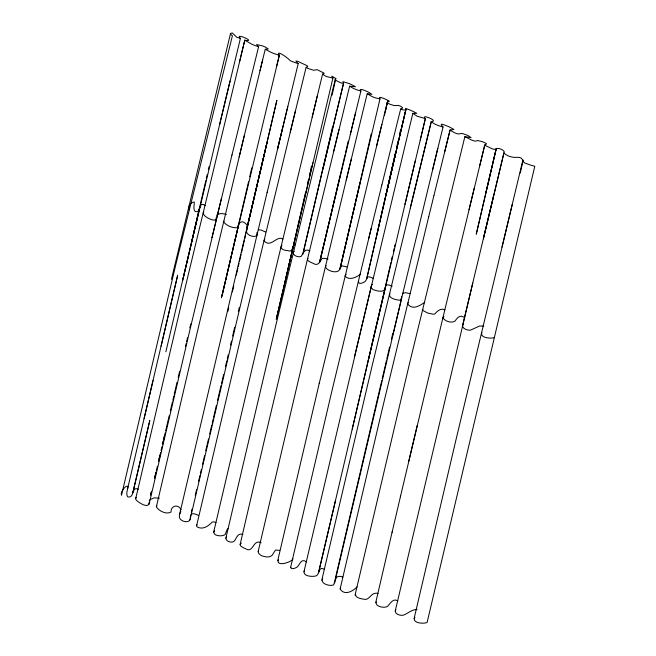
<?xml version="1.0" encoding="UTF-8"?>
<svg xmlns="http://www.w3.org/2000/svg" width="656" height="656" viewBox="0 0 656 656"><rect width="100%" height="100%" fill="white"/><g stroke="black" fill="none" stroke-linecap="round" stroke-linejoin="round"><path stroke-width="0.98" d="M230.035 81.016L219.678 124.296L240.424 38.368C233.61 32.103 257.57 42.443 244.778 40.205L185.902 284.581L135.702 498.675M339.775 269.304L380.021 98.777C376.134 93.939 394.814 103.459 387.688 101.065L384.416 115.481M190.289 516.936C191.667 524.825 177.965 521.938 179.408 515.403A19.147 10.398 13.2 0 1 179.949 513.402L180.843 511.606M385.343 286.811C385.802 293.224 377.233 291.157 373.543 289.772A3.936 2.132 13.2 0 1 372.19 288.853L371.403 287.64A8.102 4.395 13.2 0 1 371.23 286.221L371.608 285.286M420.258 140.007L425.375 118.556C419.733 113.299 439.84 121.27 431.287 121.549C434.108 124.419 439.003 125.944 443.013 126.969C439.463 123.148 441.586 123.91 445.818 125.501A52.25 28.38 13.2 0 1 449.065 126.805L453.944 129.47L450.057 130.06L434.018 195.185M386.384 106.797L387.696 101.04L387.975 101.869L387.22 102.697L389.976 104.263L394.248 105.616L398.356 105.403L400.668 106.297A7.79 4.231 13.2 0 1 401.743 107.018C404.85 108.748 398.561 108.478 401.907 109.511A7.068 3.838 13.2 0 0 403.071 109.896L405.687 110.003L405.539 108.338L409.91 110.003A115.062 62.5 13.2 0 1 413.116 111.413L416.798 113.316L412.829 113.357L354.363 357.176M256.963 232.421C258.612 238.235 250.838 236.685 248.214 234.389C243.835 231.535 249.87 226.459 245.869 223.868C241.269 219.145 238.349 223.294 237.513 227.706C232.601 228.255 226.484 225.771 223.557 221.81L224.024 221.08M324.458 569.326C317.479 565.538 320.276 576.165 314.7 576.181C310.928 576.813 301.809 576.017 304.54 570.195M276.709 66.035L279.317 55.252C275.159 49.044 288.328 58.13 289.829 60.352A14.202 7.716 13.2 0 0 291.477 61.27L298.078 63.632L295.897 60.992L297.808 61.352L307.164 65.723L307.795 66.641L306.163 67.347L307.836 68.388L313.519 70.233L317.201 69.7L324.228 73.201L322.58 74.112L312.166 117.178M295.495 110.675L246.828 311.821L196.579 525.866A2.476 1.345 13.2 0 0 197.62 527.153C203.13 529.933 208.477 525.94 212.142 522.16A2.78 1.509 13.2 0 1 214.348 521.987L216.004 522.488M395.691 151.511L376.733 235.217M396.552 147.674L398.053 140.958M399.775 133.275L400.636 129.437M385.515 110.643L385.949 108.732M520.265 173.02L523.193 160.031M305.589 192.151L285.335 280.711M307.385 184.246L308.279 180.293M309.402 175.349L310.075 172.389M310.526 170.412L311.42 166.452M332.075 95.128L335.847 78.499L331.772 76.137L332.904 78.08L276.209 319.464M371.189 133.955L340.513 267.394C339.865 272.699 333.658 272.478 329.919 270.649A8.323 4.518 13.2 0 1 326.45 268.476L325.392 266.844L326.139 265.606M390.886 262.556L385.449 286.237C386.515 283.449 390.263 285.573 392.214 286.139M391.337 260.58L392.247 256.635M393.379 251.699L394.059 248.739M394.51 246.771L394.969 244.795M191.691 241.646L205.853 180.507M206.312 178.522L207.222 174.57M208.37 169.625L209.051 166.665M149.068 504.366L190.707 326.549L231.994 154.849M248.55 181.769L222.072 295.544M249.698 176.808L251.765 167.87M213.659 532.18L263.786 318.652L317.356 95.743M293.24 246.377L276.57 318.34L293.093 247.378M225.828 538.297L275.963 324.761L335.216 79.466M329.271 140.999L303.359 252.453M329.73 139.006L332.485 127.075M277.693 560.798L319.333 382.997M290.534 567.727L332.149 389.943L371.189 228.378M386.171 194.365L396.011 151.848M385.22 287.221L352.231 429.213M321.768 580.232L371.911 366.696L431.271 121.819M340.161 588.858L381.776 411.066L428.663 216.988M355.027 595.164L409.467 363.719L464.866 136.653L471.041 137.629L467.753 135.374L462.029 133.398A1.87 1.017 13.2 0 0 461.193 133.496C457.511 135.3 453.001 131.84 450.057 130.06M375.699 602.716L392.214 531.729M161.064 346.237L177.661 275.176M183.131 278.234L199.719 207.206M150.659 495.075L151.356 492.074M154.578 478.29L155.98 472.263M156.423 470.393L157.366 466.326M158.522 461.373L160.564 452.632M161.032 450.656L161.95 446.711M165.173 432.894L162.458 444.53L163.147 441.529M156.399 506.686L198.055 328.861L244.303 135.587M179.531 514.607L266.779 143.746M266.976 142.664L276.865 100.36L246.713 228.837M247.123 227.87L267.058 142.311L246.098 232.847M227.788 311.649L228.706 307.705M232.38 291.928L233.749 286.024M236.267 275.192L237.866 268.296M238.325 266.328L239.014 263.376M239.465 261.4L241.072 254.512M241.523 252.544L244.27 240.727M244.729 238.751L245.639 234.815M225.426 366.811L226.812 360.882M227.271 358.914L228.198 354.962M230.502 345.089L231.42 341.145M232.642 336.069L234.651 327.328M238.358 311.493L239.268 307.582M190.027 519.749L257.029 234.897M292.863 248.37L312.846 162.663M258.202 551.352L308.328 337.832L351.419 158.596M340.152 268.345L360.037 182.786M303.933 571.835L371.206 286.713M385.211 288.271L318.545 572.778M381.751 380.636L335.159 579.273M382.21 378.66L385.211 365.827M385.441 364.843L386.359 360.898M386.819 358.93L389.574 347.098M391.411 339.209L392.788 333.297M334.642 582.922L401.661 298.062L392.903 334.781M496.198 148.666L476.256 234.208L496.166 148.961C497.281 147.018 506.243 150.462 503.915 152.979L493.706 195.66M395.199 611.138L472.771 283.039M414.01 618.952L455.666 441.119L512.262 204.451M144.082 418.61L177.44 276.324M127.617 488.622L153.037 380.57M132.824 492.861L149.806 420.488L133.07 491.688M165.87 351.747L199.613 208.239M150.667 494.87L151.356 491.902M154.595 478.076L155.98 472.148M158.99 459.307L159.916 455.362M163.615 439.553L164.533 435.6M165.64 430.918L169.166 415.838M170.33 410.894L172.413 402.005M172.848 400.168L173.807 396.068M174.242 394.223L177.038 382.317M178.202 377.356L179.605 371.362M185.41 346.647L186.107 343.678M186.575 341.702L187.501 337.75M189.83 327.861L190.757 323.9M221.802 296.643L238.694 224.475M208.518 438.938L205.73 450.803M209.674 433.993L211.765 425.104M212.224 423.128L213.151 419.176M213.618 417.2L216.398 405.342M217.554 400.398L221.031 385.572M221.498 383.596L223.581 374.707M191.306 512.139L192.003 509.171M195.258 495.321L196.652 489.384M198.522 481.471L199.916 475.534M200.383 473.558L201.31 469.598M202.474 464.653L204.565 455.748M323.178 167.575L302.728 254.348M320.144 260.752L340.152 175.685L319.472 262.695L355.618 112.578L350.32 134.283M340.218 175.324L345.023 154.808M345.482 152.848L348.221 141.13M395.871 152.348L405.875 109.675M368.262 360.488L405.129 203.811M318.775 571.614L335.552 500.364M392.067 532.36L400.545 496.166M400.39 496.805L442.866 317.906L484.784 144.927M182.639 280.514L219.76 123.959M221.449 297.816L238.546 225.459M415.207 161.056L405.039 204.164L425.375 118.482M408.778 461.184L417.216 425.514M485.981 192.06L496.166 148.961C493.517 150.642 489.023 146.755 486.071 145.968C482.406 144.295 490.04 144.648 484.235 142.541A20.475 11.119 13.2 0 0 482.365 141.655L477.584 140.532A1.312 0.713 13.2 0 0 477.142 140.827C473.566 142.172 468.491 138.072 464.866 136.678M238.325 226.492L279.333 55.186M256.898 235.43L267.222 192.019M333.264 125.78L322.957 169.027L333.24 126.067M319.21 383.522L387.188 102.549M462.685 325.064L503.906 152.93C507.293 156.423 512.697 157.817 517.527 157.309C524.39 157.014 521.143 162.729 526.776 163.697A39.926 21.689 13.2 0 0 530.056 164.968L534.788 166.28L427.105 622.511C423.481 623.995 411.755 623.323 414.863 617.337M493.607 195.906L483.349 238.833L493.558 196.152M171.446 279.276L230.51 33.513M287.804 106.485L267.148 192.495M343.572 83.066L333.174 126.313L343.588 83.23L342.883 81.656L349.14 83.542A72.742 39.516 13.2 0 1 351.878 84.788L355.47 86.756L349.623 86.19L307.418 259.44L264.868 438.126L240.063 544.759L241.023 546.309L243.351 547.719A14.916 8.102 13.2 0 0 245.442 548.629C253.462 554.074 252.831 538.65 261.113 542.709M401.447 299.029L437.798 148.428L432.501 170.142M501.996 247.132L522.684 160.876M211.896 237.743L221.441 198.243M239.145 156.956L265.237 49.151M282.588 128.15L277.398 149.675L298.218 63.558M346.237 180.006L367.196 93.693L371.911 94.374L369.197 92.521A31.759 17.253 13.2 0 0 367.098 91.471L362.629 89.692L360.234 89.47L360.89 90.995L355.601 112.668M410.238 208.009L431.246 121.655M240.424 38.368L236.906 37.335L232.298 32.964L230.568 33.374L230.887 34.547L232.413 35.785L176.021 263.712L121.524 495.223C119.671 492.484 126.346 484.03 128.01 486.588C127.731 489.835 125.69 493.599 127.535 496.617A1.148 0.623 13.2 0 0 128.74 497.043C134.554 497.15 131.397 486.063 138.375 489.278M239.522 61.853L244.778 40.27M231.945 155.062L258.603 46.74L256.586 44.518L263.007 46.043A26.494 14.391 13.2 0 1 265.524 47.175L268.304 48.97L265.336 49.331L270.42 52.013A68.626 37.277 13.2 0 0 273.495 53.357L279.308 55.268M260.006 70.725L262.621 59.934M290.239 132.159L306.139 67.256M333.715 151.134L338.996 129.511M368.606 238.964L381.849 184.935M479.495 166.608L484.776 144.992M468.999 209.781L474.239 188.198M376.593 145.812L381.866 124.296M437.782 148.527L443.079 126.895M428.712 216.824L433.977 195.332M381.874 184.844L400.726 108.798M444.711 151.749L450.041 130.15M335.847 78.466L335.191 79.589A1.64 0.894 13.2 0 0 335.454 80.188L341.145 83.025L343.58 83.263M360.89 90.995L356.675 89.815A63.845 34.678 13.2 0 1 353.223 88.306L349.623 86.19M332.904 78.08L326.598 76.555A13.013 7.068 13.2 0 1 325.343 75.998L322.58 74.112M190.552 515.247C191.995 512.164 196.177 514.452 198.415 515.37M340.48 267.459L342.219 265.852L346.967 266.902M149.265 500.84L149.535 500.249M395.847 609.588C393.329 613.77 400.209 615.992 403.374 615.18C407.991 613.516 411.87 609.211 417.077 609.572M136.202 497.33L135.841 497.92A6.101 3.313 13.2 0 0 136.046 499.806C138.219 502.496 148.961 509.31 149.035 502.676M240.153 544.357L241.326 543.16M481.816 332.543C479.864 338.086 490.409 338.627 494.042 337.733M380.004 98.851L375.175 97.818A31.029 16.851 13.2 0 1 371.558 96.301L367.204 93.718M226.697 536.633C223.557 540.462 231.117 543.562 233.921 541.462C236.701 538.748 237.398 532.221 242.917 534.566M340.644 588.022L340.12 589.063C344.646 595.91 352.666 591.392 357.077 586.907M196.685 525.366L197.071 524.833M389.779 293.757C387.917 298.324 396.208 299.89 399.643 300.202A2.763 1.501 13.2 0 0 400.939 299.751L401.693 296.692M290.838 567.227C290.69 570.203 296.717 567.998 297.955 566.292C300.259 563.176 301.67 558.264 306.549 561.905M294.208 251.15C290.788 254.864 298.341 258.013 301.211 256.332C303.318 253.224 304.737 247.894 309.878 250.92M322.645 578.731C319.874 583.692 329.968 586.653 333.658 584.881C335.413 580.207 335.323 574.139 342.817 577.05M463.653 323.646C460.127 326.959 465.522 329.919 468.597 330.091A3.854 2.091 13.2 0 0 470.647 330.066L479.495 326.048L483.751 325.966M214.455 530.688C211.56 535.616 220.285 536.542 223.409 535.386A6.396 3.477 13.2 0 0 225.197 534.402L227.279 529.253L228.501 528.433M278.497 559.716C275.643 567.112 290.936 562.545 293.035 558.92M376.355 601.905C374.428 606.431 384.506 608.719 387.712 606.234C390.287 603.364 393.215 597.829 397.815 600.896M156.94 506.006L156.358 506.858C158.818 510.999 166.509 514.804 170.986 512.057C170.896 505.464 178.26 503.685 181.081 509.819M307.992 258.521C306.245 260.293 309.616 261.67 310.887 262.343A17.761 9.651 13.2 0 0 312.978 263.253C317.832 266.664 319.734 262.179 321.776 258.808A5.117 2.78 13.2 0 1 323.9 258.308L328.016 259.046M408.393 302.432L407.556 303.785C412.526 310.591 419.619 305.729 424.711 302.359M281.941 245.385L280.899 247.074A4.584 2.493 13.2 0 0 281.309 248.222L283.023 249.633L285.467 250.354A12.628 6.863 13.2 0 0 287.549 250.576C294.019 253.118 291.543 244.327 295.348 244.696M346.106 274.282L344.958 276.004C348.992 280.973 356.487 277.34 360.603 274.151M203.827 211.888C199.908 215.668 217.644 224.196 216.127 217.743M264.803 239.301L263.95 240.662C270.715 248.624 276.373 235.209 282.859 238.973M149.962 499.692L154.193 497.822L159.424 498.166M358.57 281.703C357.7 285.081 365.777 282.736 366.269 279.743A19.131 10.389 13.2 0 0 366.819 278.374C367.475 274.979 371.788 277.988 373.682 278.497M216.677 215.135C219.407 213.028 223.368 213.315 226.402 214.602M425.359 118.588L417.216 116.251L412.829 113.357M443.989 316.528L442.874 317.832C444.989 321.26 451.5 323.58 455.133 321.022C456.92 318.045 460.045 314.396 463.759 317.11A7.314 3.977 13.2 0 1 464.792 317.742M371.968 284.86L372.469 284.466M402.382 293.404L405.293 292.699L409.984 293.568M355.659 594.557C354.83 597.936 362.875 599.305 365.966 599.404C369.968 598.584 371.378 593.057 375.978 593.204A3.657 1.984 13.2 0 1 378.168 593.475M422.948 309.419L422.636 309.591A1.312 0.713 13.2 0 0 422.587 310.337L427.589 312.986L433.304 314.232A3.542 1.927 13.2 0 0 434.895 313.839C437.347 311.042 440.889 307.762 444.916 309.812M258.571 46.781L254.831 45.485A79.302 43.075 13.2 0 1 251.609 44.1L244.778 40.205M258.267 229.707L261.121 230.076L265.565 231.97M279.751 550.368L275.463 550.081L272.174 555.23L269.928 556.739L266.582 556.993L262.392 556.026A7.077 3.846 13.2 0 1 260.44 555.001L258.661 553.311L258.136 551.557A4.002 2.173 13.2 0 1 258.603 550.827M205.418 205.615C197.292 200.449 201.974 214.274 194.996 211.306C192.889 208.715 194.504 205.057 194.299 202.032C191.593 201.474 187.313 206.738 189.125 209.781M396.027 151.585L366.753 278.603L396.027 151.585M405.875 109.519L386.04 194.701L405.875 109.519"/></g></svg>
